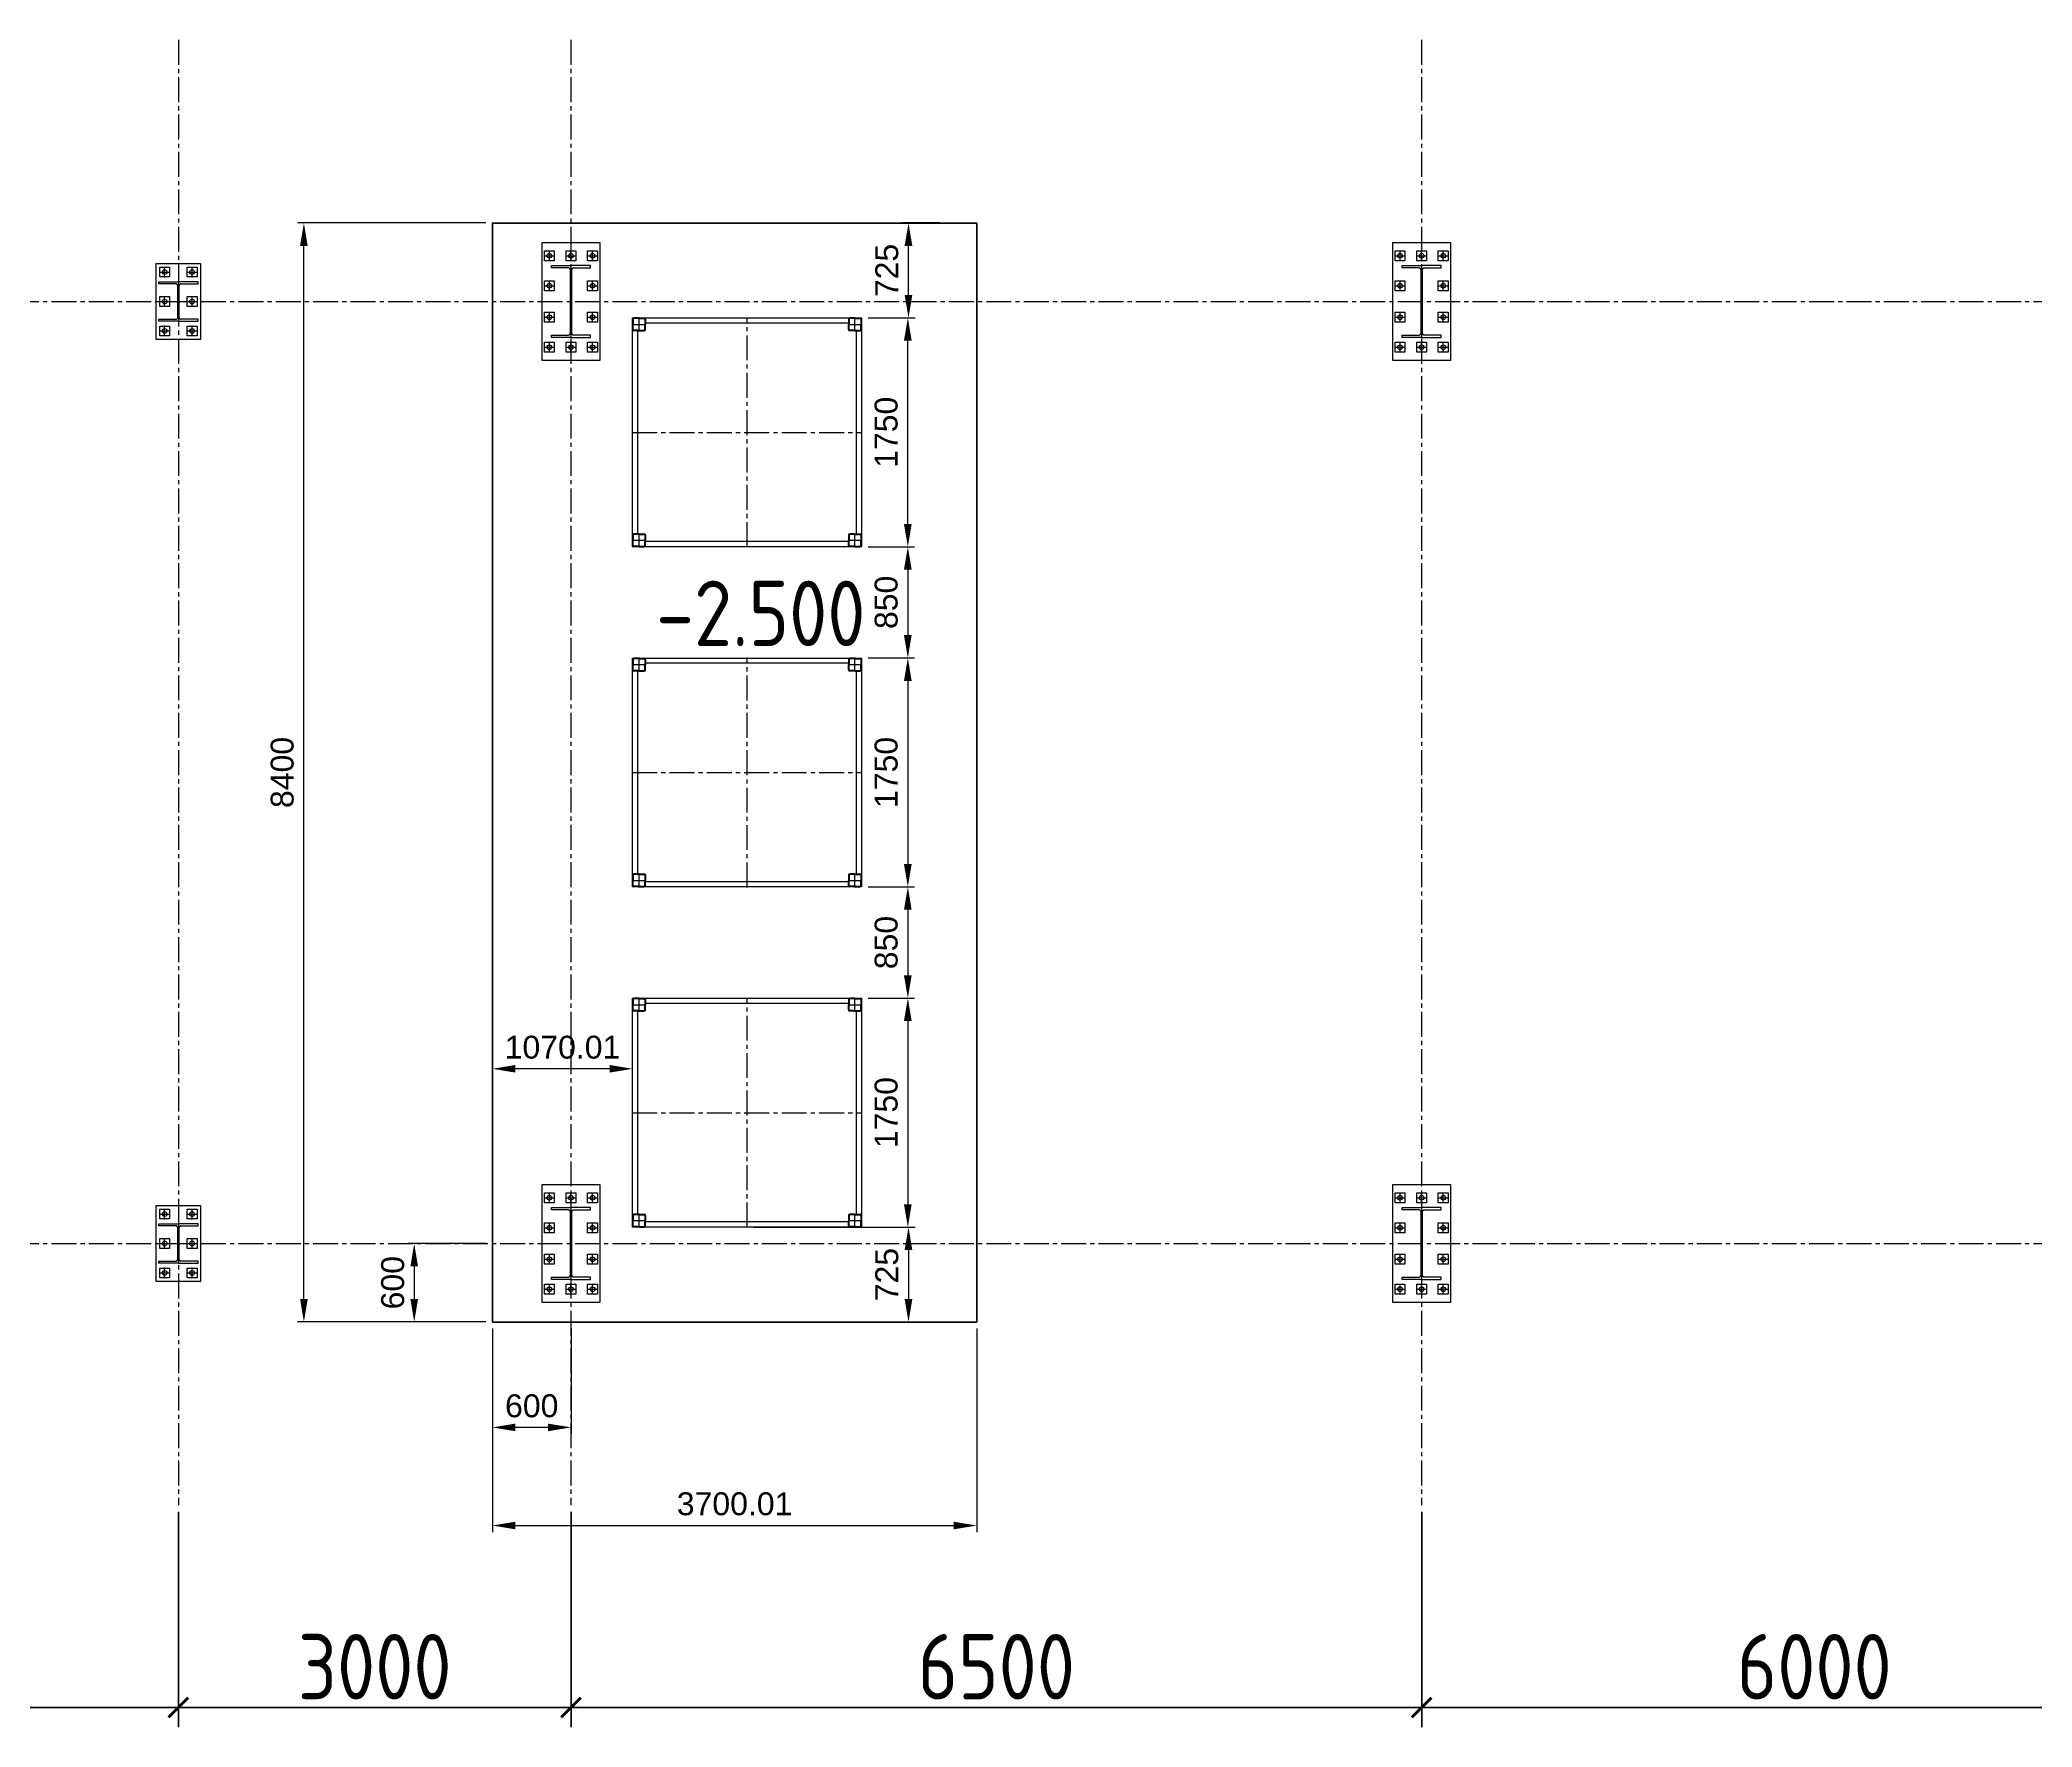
# Model space of a CAD drawing. Header units: millimetres. Extents: x 163705 to 1616509, y 81827 to 302547.
# Drawn here: x 482778 to 498002, y 139363 to 152260 of the extents above; entities that cross this region are included whole.
import ezdxf

# ---------------------------------------------------------------- set-up
doc = ezdxf.new("R2010")
doc.units = ezdxf.units.MM
doc.header["$LTSCALE"] = 10
doc.linetypes.add('CENTER2', pattern=[28.575, 19.05, -3.175, 3.175, -3.175])
for name, color, linetype, lineweight in [('1-中心线', 1, 'CENTER2', 0), ('1-标注', 3, 'Continuous', 0), ('1-设备轮廓', 2, 'Continuous', 18), ('1-钢构', 6, 'Continuous', 0)]:
    doc.layers.add(name, color=color, linetype=linetype, lineweight=lineweight)
doc.styles.add('HZ', font='gbenor.shx', dxfattribs={"bigfont": 'gbcbig.shx'})
doc.styles.get("Standard").update_dxf_attribs({"font": 'arial.ttf'})
doc.dimstyles.new('100$0', dxfattribs={"dimscale": 100, "dimtxt": 5, "dimasz": 1.5, "dimexe": 1.5, "dimexo": 0.5, "dimtad": 1, "dimdec": 0, "dimdsep": 46, "dimtxsty": 'HZ', "dimblk": 'ARCHTICK', "dimcen": 2.5, "dimdle": 1, "dimclrd": 256, "dimclre": 256, "dimadec": 0, "dimazin": 0, "dimtfac": 1, "dimtdec": 0, "dimtmove": 0, "dimatfit": 3, "dimfxl": 0, "dimarcsym": 0})
doc.dimstyles.new('AM_GB50$0', dxfattribs={"dimscale": 50, "dimtxt": 3.5, "dimasz": 3.5, "dimexe": 1, "dimexo": 1, "dimgap": 1.5, "dimtad": 1, "dimdsep": 46, "dimtxsty": 'Standard', "dimcen": 0, "dimclrd": 256, "dimclre": 256, "dimclrt": 2, "dimadec": 0, "dimazin": 2, "dimtp": 0.1, "dimtm": 0.1, "dimtfac": 0.71, "dimtdec": 3, "dimtmove": 0, "dimatfit": 3, "dimfxl": 0, "dimlwd": -1, "dimlwe": -1, "dimarcsym": 0})

# ---------------------------------------------------------------- blocks, each defined once
blk = doc.blocks.new('G$CCDFBE48F')
for p, q in [((24, 515), (106, 515)), ((65, 474), (65, 556)), ((235, 515), (316, 515)), ((275, 474), (275, 556)), ((20, 425), (20, 440)), ((20, 440), (170, 440)), ((152, 425), (20, 425)), ((65, 250), (65, 330)), ((165, 168), (165, 412)), ((170, 443), (170, 137)), ((320, 440), (170, 440)), ((175, 168), (175, 412)), ((188, 425), (320, 425)), ((275, 250), (275, 330)), ((320, 425), (320, 440)), ((20, 140), (20, 155)), ((20, 155), (152, 155)), ((24, 290), (106, 290)), ((320, 155), (188, 155)), ((235, 290), (316, 290)), ((320, 140), (320, 155)), ((170, 140), (20, 140)), ((24, 65), (106, 65)), ((65, 24), (65, 106)), ((170, 140), (320, 140)), ((235, 65), (316, 65)), ((275, 24), (275, 106))]:
    blk.add_line(p, q)
for points in [[(0, 0), (0, 580), (340, 580), (340, 0)], [(28, 478), (28, 552), (102, 552), (102, 478)], [(238, 478), (238, 552), (313, 552), (313, 478)], [(28, 252), (28, 328), (102, 328), (102, 252)], [(238, 252), (238, 328), (313, 328), (313, 252)], [(28, 28), (28, 102), (102, 102), (102, 28)], [(238, 28), (238, 102), (313, 102), (313, 28)]]:
    blk.add_lwpolyline(points, close=True)
for centre in [(65, 515), (275, 515), (65, 290), (275, 290), (65, 65), (275, 65)]:
    blk.add_circle(centre, 18)
for centre, start, end in [((152, 412), 0, 90), ((188, 412), 90, 180), ((152, 168), 270, 0), ((188, 168), 180, 270)]:
    blk.add_arc(centre, 13, start, end)
blk.add_text('HC_SUPERPART', height=0.001).set_placement((170, 140))
blk = doc.blocks.new('G$CFEC4C302')
for p, q in [((14, 800), (95, 800)), ((55, 760), (55, 840)), ((179, 800), (260, 800)), ((220, 760), (220, 840)), ((344, 800), (425, 800)), ((385, 760), (385, 840)), ((55, 530), (55, 610)), ((70, 707), (70, 725)), ((70, 725), (220, 725)), ((202, 707), (70, 707)), ((215, 206), (215, 694)), ((220, 728), (220, 172)), ((370, 725), (220, 725)), ((226, 206), (226, 694)), ((239, 707), (370, 707)), ((370, 707), (370, 725)), ((385, 530), (385, 610)), ((14, 570), (95, 570)), ((344, 570), (425, 570)), ((14, 330), (95, 330)), ((55, 290), (55, 370)), ((344, 330), (425, 330)), ((385, 290), (385, 370)), ((70, 175), (70, 193)), ((70, 193), (202, 193)), ((220, 175), (70, 175)), ((220, 175), (370, 175)), ((370, 193), (239, 193)), ((370, 175), (370, 193)), ((14, 100), (95, 100)), ((55, 60), (55, 140)), ((179, 100), (260, 100)), ((220, 60), (220, 140)), ((344, 100), (425, 100)), ((385, 60), (385, 140))]:
    blk.add_line(p, q)
for points in [[(0, 0), (0, 900), (440, 900), (440, 0)], [(17, 762), (17, 838), (92, 838), (92, 762)], [(182, 762), (182, 838), (257, 838), (257, 762)], [(347, 762), (347, 838), (422, 838), (422, 762)], [(17, 532), (17, 608), (92, 608), (92, 532)], [(347, 532), (347, 608), (422, 608), (422, 532)], [(17, 292), (17, 368), (92, 368), (92, 292)], [(347, 292), (347, 368), (422, 368), (422, 292)], [(17, 62), (17, 138), (92, 138), (92, 62)], [(182, 62), (182, 138), (257, 138), (257, 62)], [(347, 62), (347, 138), (422, 138), (422, 62)]]:
    blk.add_lwpolyline(points, close=True)
for centre in [(55, 800), (220, 800), (385, 800), (55, 570), (385, 570), (55, 330), (385, 330), (55, 100), (220, 100), (385, 100)]:
    blk.add_circle(centre, 18)
for centre, start, end in [((202, 694), 0, 90), ((239, 694), 90, 180), ((202, 206), 270, 0), ((239, 206), 180, 270)]:
    blk.add_arc(centre, 13, start, end)
blk.add_text('HC_SUPERPART', height=0.001).set_placement((220, 175))
blk = doc.blocks.new('_ArchTick')
at = {"const_width": 0.15}
blk.add_lwpolyline([(-0.5, -0.5), (0.5, 0.5)], dxfattribs=at)
blk = doc.blocks.new('*D167')
at = {"layer": '1-标注', "lineweight": -2, "transparency": 16777216}
for p, q in [((478837, 141009), (478837, 139363)), ((483837, 141009), (483837, 139363)), ((478737, 139513), (483937, 139513))]:
    blk.add_line(p, q, dxfattribs=at)
at = {"layer": 'Defpoints', "transparency": 16777216}
for p in [(478837, 141059), (483837, 141059), (483837, 139513)]:
    blk.add_point(p, dxfattribs=at)
at = {"layer": '1-标注', "lineweight": -2, "transparency": 16777216, "xscale": 150, "yscale": 150, "zscale": 150, "rotation": 180}
blk.add_blockref('_ArchTick', (478837, 139513), dxfattribs=at)
at = {"layer": '1-标注', "lineweight": -2, "transparency": 16777216, "xscale": 150, "yscale": 150, "zscale": 150}
blk.add_blockref('_ArchTick', (483837, 139513), dxfattribs=at)
at = {"layer": '1-标注', "transparency": 16777216, "insert": (481337, 139825), "char_height": 500, "attachment_point": 5, "style": 'HZ'}
blk.add_mtext('5000', dxfattribs=at)
blk = doc.blocks.new('*D168')
at = {"layer": '1-标注', "lineweight": -2, "transparency": 16777216}
for p, q in [((483837, 141009), (483837, 139363)), ((486837, 141009), (486837, 139363)), ((483737, 139513), (486937, 139513))]:
    blk.add_line(p, q, dxfattribs=at)
at = {"layer": 'Defpoints', "transparency": 16777216}
for p in [(483837, 141059), (486837, 141059), (486837, 139513)]:
    blk.add_point(p, dxfattribs=at)
at = {"layer": '1-标注', "lineweight": -2, "transparency": 16777216, "xscale": 150, "yscale": 150, "zscale": 150, "rotation": 180}
blk.add_blockref('_ArchTick', (483837, 139513), dxfattribs=at)
at = {"layer": '1-标注', "lineweight": -2, "transparency": 16777216, "xscale": 150, "yscale": 150, "zscale": 150}
blk.add_blockref('_ArchTick', (486837, 139513), dxfattribs=at)
at = {"layer": '1-标注', "transparency": 16777216, "insert": (485337, 139825), "char_height": 500, "attachment_point": 5, "style": 'HZ'}
blk.add_mtext('3000', dxfattribs=at)
blk = doc.blocks.new('*D169')
at = {"layer": '1-标注', "lineweight": -2, "transparency": 16777216}
for p, q in [((486837, 141009), (486837, 139363)), ((493337, 141009), (493337, 139363)), ((486737, 139513), (493437, 139513))]:
    blk.add_line(p, q, dxfattribs=at)
at = {"layer": 'Defpoints', "transparency": 16777216}
for p in [(486837, 141059), (493337, 141059), (493337, 139513)]:
    blk.add_point(p, dxfattribs=at)
at = {"layer": '1-标注', "lineweight": -2, "transparency": 16777216, "xscale": 150, "yscale": 150, "zscale": 150, "rotation": 180}
blk.add_blockref('_ArchTick', (486837, 139513), dxfattribs=at)
at = {"layer": '1-标注', "lineweight": -2, "transparency": 16777216, "xscale": 150, "yscale": 150, "zscale": 150}
blk.add_blockref('_ArchTick', (493337, 139513), dxfattribs=at)
at = {"layer": '1-标注', "transparency": 16777216, "insert": (490087, 139825), "char_height": 500, "attachment_point": 5, "style": 'HZ'}
blk.add_mtext('6500', dxfattribs=at)
blk = doc.blocks.new('*D170')
at = {"layer": '1-标注', "lineweight": -2, "transparency": 16777216}
for p, q in [((493337, 141009), (493337, 139363)), ((499337, 141009), (499337, 139363)), ((493237, 139513), (499437, 139513))]:
    blk.add_line(p, q, dxfattribs=at)
at = {"layer": 'Defpoints', "transparency": 16777216}
for p in [(493337, 141059), (499337, 141059), (499337, 139513)]:
    blk.add_point(p, dxfattribs=at)
at = {"layer": '1-标注', "lineweight": -2, "transparency": 16777216, "xscale": 150, "yscale": 150, "zscale": 150, "rotation": 180}
blk.add_blockref('_ArchTick', (493337, 139513), dxfattribs=at)
at = {"layer": '1-标注', "lineweight": -2, "transparency": 16777216, "xscale": 150, "yscale": 150, "zscale": 150}
blk.add_blockref('_ArchTick', (499337, 139513), dxfattribs=at)
at = {"layer": '1-标注', "transparency": 16777216, "insert": (496337, 139825), "char_height": 500, "attachment_point": 5, "style": 'HZ'}
blk.add_mtext('6000', dxfattribs=at)
blk = doc.blocks.new('*D794')
at = {"layer": '1-标注', "transparency": 16777216}
for p, q in [((486187, 143060), (485589, 143060)), ((485639, 142885), (485639, 142635)), ((486187, 142460), (485589, 142460))]:
    blk.add_line(p, q, dxfattribs=at)
for points in [[(485610, 142885), (485668, 142885), (485639, 143060)], [(485610, 142635), (485668, 142635), (485639, 142460)]]:
    blk.add_solid(points, dxfattribs=at)
at = {"layer": 'Defpoints', "transparency": 16777216}
for p in [(486237, 143060), (485639, 142460), (486237, 142460)]:
    blk.add_point(p, dxfattribs=at)
at = {"layer": '1-标注', "transparency": 16777216, "insert": (485475, 142760), "char_height": 175, "attachment_point": 5, "rotation": 90}
blk.add_mtext('600', dxfattribs=at)
blk = doc.blocks.new('*D795')
at = {"layer": '1-标注', "transparency": 16777216}
for p, q in [((486187, 150860), (484746, 150860)), ((484796, 142635), (484796, 150685)), ((486187, 142460), (484746, 142460))]:
    blk.add_line(p, q, dxfattribs=at)
for points in [[(484767, 150685), (484825, 150685), (484796, 150860)], [(484767, 142635), (484825, 142635), (484796, 142460)]]:
    blk.add_solid(points, dxfattribs=at)
at = {"layer": 'Defpoints', "transparency": 16777216}
for p in [(484796, 150860), (486237, 150860), (486237, 142460)]:
    blk.add_point(p, dxfattribs=at)
at = {"layer": '1-标注', "transparency": 16777216, "insert": (484631, 146660), "char_height": 175, "attachment_point": 5, "rotation": 90}
blk.add_mtext('8400', dxfattribs=at)
blk = doc.blocks.new('*D796')
at = {"layer": '1-标注', "transparency": 16777216}
for p, q in [((486237, 142410), (486237, 141604)), ((486837, 142410), (486837, 141604)), ((486662, 141654), (486412, 141654))]:
    blk.add_line(p, q, dxfattribs=at)
for points in [[(486412, 141683), (486412, 141625), (486237, 141654)], [(486662, 141683), (486662, 141625), (486837, 141654)]]:
    blk.add_solid(points, dxfattribs=at)
at = {"layer": 'Defpoints', "transparency": 16777216}
for p in [(486237, 142460), (486837, 142460), (486237, 141654)]:
    blk.add_point(p, dxfattribs=at)
at = {"layer": '1-标注', "transparency": 16777216, "insert": (486537, 141818), "char_height": 175, "attachment_point": 5}
blk.add_mtext('600', dxfattribs=at)
blk = doc.blocks.new('*D797')
at = {"layer": '1-标注', "transparency": 16777216}
for p, q in [((486237, 142410), (486237, 140854)), ((489937, 142410), (489937, 140854)), ((486412, 140904), (489762, 140904))]:
    blk.add_line(p, q, dxfattribs=at)
for points in [[(486412, 140933), (486412, 140875), (486237, 140904)], [(489762, 140933), (489762, 140875), (489937, 140904)]]:
    blk.add_solid(points, dxfattribs=at)
at = {"layer": 'Defpoints', "transparency": 16777216}
for p in [(486237, 142460), (489937, 142460), (489937, 140904)]:
    blk.add_point(p, dxfattribs=at)
at = {"layer": '1-标注', "transparency": 16777216, "insert": (488087, 141069), "char_height": 175, "attachment_point": 5}
blk.add_mtext('3700.01', dxfattribs=at)
blk = doc.blocks.new('G$CCFF6A2D1')
for p, q in [((0, 53), (106, 53)), ((3, 93), (3, 53)), ((3, 13), (3, 53)), ((8, 93), (8, 53)), ((8, 13), (8, 53)), ((53, 103), (13, 103)), ((53, 98), (13, 98)), ((53, 8), (13, 8)), ((53, 3), (13, 3)), ((53, 0), (53, 106)), ((53, 103), (93, 103)), ((53, 98), (93, 98)), ((53, 8), (93, 8)), ((53, 3), (93, 3)), ((98, 93), (98, 53)), ((98, 13), (98, 53)), ((103, 93), (103, 53)), ((103, 13), (103, 53))]:
    blk.add_line(p, q)
for centre, radius, start, end in [((13, 93), 10, 90, 180), ((13, 13), 10, 180, 270), ((13, 93), 5, 90, 180), ((13, 13), 5, 180, 270), ((93, 93), 10, 0, 90), ((93, 93), 5, 0, 90), ((93, 13), 5, 270, 0), ((93, 13), 10, 270, 0)]:
    blk.add_arc(centre, radius, start, end)
blk.add_text('HC_SUPERPART', height=0.001).set_placement((53, 53))
blk = doc.blocks.new('G$CB724F952')
blk.add_lwpolyline([(3, 3), (3, 1753), (1753, 1753), (1753, 3)], close=True)
for points in [[(1653, 1713), (103, 1713)], [(43, 103), (43, 1653)], [(1713, 1653), (1713, 103)], [(1653, 43), (103, 43)]]:
    blk.add_lwpolyline(points)
at = {"layer": '1-中心线'}
for p, q in [((878, 0), (878, 1756)), ((0, 878), (1756, 878))]:
    blk.add_line(p, q, dxfattribs=at)
for p in [(0, 1650), (1650, 1650), (0, 0), (1650, 0)]:
    blk.add_blockref('G$CCFF6A2D1', p)
blk = doc.blocks.new('*D798')
at = {"layer": '1-标注', "transparency": 16777216}
for p, q in [((488232, 143185), (489466, 143185)), ((489416, 143010), (489416, 142635)), ((488237, 142460), (489466, 142460))]:
    blk.add_line(p, q, dxfattribs=at)
for points in [[(489386, 143010), (489445, 143010), (489416, 143185)], [(489386, 142635), (489445, 142635), (489416, 142460)]]:
    blk.add_solid(points, dxfattribs=at)
at = {"layer": 'Defpoints', "transparency": 16777216}
for p in [(488182, 143185), (488187, 142460), (489416, 142460)]:
    blk.add_point(p, dxfattribs=at)
at = {"layer": '1-标注', "transparency": 16777216, "insert": (489251, 142822), "char_height": 175, "attachment_point": 5, "rotation": 90}
blk.add_mtext('725', dxfattribs=at)
blk = doc.blocks.new('*D799')
at = {"layer": '1-标注', "transparency": 16777216}
for p, q in [((486237, 144110), (486237, 144445)), ((487132, 144395), (486412, 144395)), ((487307, 144110), (487307, 144445))]:
    blk.add_line(p, q, dxfattribs=at)
for points in [[(486412, 144424), (486412, 144366), (486237, 144395)], [(487132, 144424), (487132, 144366), (487307, 144395)]]:
    blk.add_solid(points, dxfattribs=at)
at = {"layer": 'Defpoints', "transparency": 16777216}
for p in [(486237, 144395), (486237, 144060), (487307, 144060)]:
    blk.add_point(p, dxfattribs=at)
at = {"layer": '1-标注', "transparency": 16777216, "insert": (486772, 144559), "char_height": 175, "attachment_point": 5}
blk.add_mtext('1070.01', dxfattribs=at)
blk = doc.blocks.new('*D800')
at = {"layer": '1-标注', "transparency": 16777216}
for p, q in [((489107, 148385), (489461, 148385)), ((489411, 148210), (489411, 147710)), ((489107, 147535), (489461, 147535))]:
    blk.add_line(p, q, dxfattribs=at)
for points in [[(489381, 148210), (489440, 148210), (489411, 148385)], [(489381, 147710), (489440, 147710), (489411, 147535)]]:
    blk.add_solid(points, dxfattribs=at)
at = {"layer": 'Defpoints', "transparency": 16777216}
for p in [(489057, 148385), (489057, 147535), (489411, 147535)]:
    blk.add_point(p, dxfattribs=at)
at = {"layer": '1-标注', "transparency": 16777216, "insert": (489246, 147960), "char_height": 175, "attachment_point": 5, "rotation": 90}
blk.add_mtext('850', dxfattribs=at)
blk = doc.blocks.new('*D813')
at = {"layer": '1-标注', "transparency": 16777216}
for p, q in [((489107, 150135), (489461, 150135)), ((489411, 148560), (489411, 149960)), ((489107, 148385), (489461, 148385))]:
    blk.add_line(p, q, dxfattribs=at)
for points in [[(489381, 149960), (489440, 149960), (489411, 150135)], [(489381, 148560), (489440, 148560), (489411, 148385)]]:
    blk.add_solid(points, dxfattribs=at)
at = {"layer": 'Defpoints', "transparency": 16777216}
for p in [(489057, 150135), (489411, 150135), (489057, 148385)]:
    blk.add_point(p, dxfattribs=at)
at = {"layer": '1-标注', "transparency": 16777216, "insert": (489246, 149260), "char_height": 175, "attachment_point": 5, "rotation": 90}
blk.add_mtext('1750', dxfattribs=at)
blk = doc.blocks.new('*D814')
at = {"layer": '1-标注', "transparency": 16777216}
for p, q in [((489655, 150860), (489366, 150860)), ((489416, 150310), (489416, 150685)), ((489107, 150135), (489466, 150135))]:
    blk.add_line(p, q, dxfattribs=at)
for points in [[(489386, 150685), (489445, 150685), (489416, 150860)], [(489386, 150310), (489445, 150310), (489416, 150135)]]:
    blk.add_solid(points, dxfattribs=at)
at = {"layer": 'Defpoints', "transparency": 16777216}
for p in [(489416, 150860), (489705, 150860), (489057, 150135)]:
    blk.add_point(p, dxfattribs=at)
at = {"layer": '1-标注', "transparency": 16777216, "insert": (489251, 150497), "char_height": 175, "attachment_point": 5, "rotation": 90}
blk.add_mtext('725', dxfattribs=at)
blk = doc.blocks.new('*D815')
at = {"layer": '1-标注', "transparency": 16777216}
for p, q in [((489107, 147535), (489461, 147535)), ((489411, 147360), (489411, 145960)), ((489107, 145785), (489461, 145785))]:
    blk.add_line(p, q, dxfattribs=at)
for points in [[(489381, 147360), (489440, 147360), (489411, 147535)], [(489381, 145960), (489440, 145960), (489411, 145785)]]:
    blk.add_solid(points, dxfattribs=at)
at = {"layer": 'Defpoints', "transparency": 16777216}
for p in [(489057, 147535), (489057, 145785), (489411, 145785)]:
    blk.add_point(p, dxfattribs=at)
at = {"layer": '1-标注', "transparency": 16777216, "insert": (489246, 146660), "char_height": 175, "attachment_point": 5, "rotation": 90}
blk.add_mtext('1750', dxfattribs=at)
blk = doc.blocks.new('*D816')
at = {"layer": '1-标注', "transparency": 16777216}
for p, q in [((489107, 145785), (489461, 145785)), ((489411, 145610), (489411, 145110)), ((489107, 144935), (489461, 144935))]:
    blk.add_line(p, q, dxfattribs=at)
for points in [[(489381, 145610), (489440, 145610), (489411, 145785)], [(489381, 145110), (489440, 145110), (489411, 144935)]]:
    blk.add_solid(points, dxfattribs=at)
at = {"layer": 'Defpoints', "transparency": 16777216}
for p in [(489057, 145785), (489057, 144935), (489411, 144935)]:
    blk.add_point(p, dxfattribs=at)
at = {"layer": '1-标注', "transparency": 16777216, "insert": (489246, 145360), "char_height": 175, "attachment_point": 5, "rotation": 90}
blk.add_mtext('850', dxfattribs=at)
blk = doc.blocks.new('*D817')
at = {"layer": '1-标注', "transparency": 16777216}
for p, q in [((489107, 144935), (489461, 144935)), ((489411, 144760), (489411, 143360)), ((489107, 143185), (489461, 143185))]:
    blk.add_line(p, q, dxfattribs=at)
for points in [[(489381, 144760), (489440, 144760), (489411, 144935)], [(489381, 143360), (489440, 143360), (489411, 143185)]]:
    blk.add_solid(points, dxfattribs=at)
at = {"layer": 'Defpoints', "transparency": 16777216}
for p in [(489057, 144935), (489057, 143185), (489411, 143185)]:
    blk.add_point(p, dxfattribs=at)
at = {"layer": '1-标注', "transparency": 16777216, "insert": (489246, 144060), "char_height": 175, "attachment_point": 5, "rotation": 90}
blk.add_mtext('1750', dxfattribs=at)

msp = doc.modelspace()

# ---------------------------------------------------------------- linework, layer by layer
msp.add_lwpolyline([(486236.946, 142459.632), (486236.946, 150859.632), (489936.952, 150859.632), (489936.952, 142459.632)], close=True)
at = {"layer": '1-中心线'}
for p, q in [((483836.946, 152259.738), (483836.946, 141059.499)), ((486836.946, 152259.738), (486836.946, 141059.499)), ((493336.946, 152259.738), (493336.946, 141059.499)), ((455720.795, 150259.632), (534337.221, 150259.632)), ((455720.795, 143059.632), (534347.221, 143059.632))]:
    msp.add_line(p, q, dxfattribs=at)

# ---------------------------------------------------------------- block references
at = {"layer": '1-设备轮廓'}
for p in [(487303.946, 148381.631), (487303.946, 145781.633), (487303.957, 143181.633)]:
    msp.add_blockref('G$CB724F952', p, dxfattribs=at)
at = {"layer": '1-钢构'}
for name, p in [('G$CFEC4C302', (486616.946, 149809.632)), ('G$CFEC4C302', (493116.946, 149809.632)), ('G$CCDFBE48F', (483666.946, 149969.632)), ('G$CFEC4C302', (486616.946, 142609.632)), ('G$CFEC4C302', (493116.946, 142609.632)), ('G$CCDFBE48F', (483666.946, 142769.632))]:
    msp.add_blockref(name, p, dxfattribs=at)

# ---------------------------------------------------------------- texts
at = {"layer": '1-设备轮廓', "insert": (487486.961, 148125.762), "char_height": 500, "width": 950.69162, "attachment_point": 1, "style": 'HZ'}
msp.add_mtext('-2.500', dxfattribs=at)

# ---------------------------------------------------------------- dimensions: what is measured, and where the dimension line sits
at = {"layer": '1-标注'}
for base, p1, p2, picture, middle in [((484795.834, 150859.632), (486236.946, 142459.632), (486236.946, 150859.632), '*D795', (484631.484, 146659.632)), ((489415.596, 150859.632), (489056.946, 150134.631), (489704.64, 150859.632), '*D814', (489251.246, 150497.131)), ((489410.596, 150134.631), (489056.946, 148384.631), (489056.946, 150134.631), '*D813', (489246.246, 149259.631)), ((489410.596, 147534.633), (489056.946, 148384.631), (489056.946, 147534.633), '*D800', (489246.246, 147959.632)), ((489410.596, 145784.633), (489056.946, 147534.633), (489056.946, 145784.633), '*D815', (489246.246, 146659.633)), ((489410.596, 144934.633), (489056.946, 145784.633), (489056.957, 144934.633), '*D816', (489246.246, 145359.633)), ((489410.596, 143184.633), (489056.957, 144934.633), (489056.957, 143184.633), '*D817', (489246.246, 144059.633)), ((489415.596, 142459.632), (488181.957, 143184.633), (488186.957, 142459.632), '*D798', (489251.246, 142822.132)), ((485639.248, 142459.632), (486236.946, 143059.632), (486236.946, 142459.632), '*D794', (485474.898, 142759.632))]:
    dim = msp.add_linear_dim(base=base, p1=p1, p2=p2, angle=90, dimstyle='AM_GB50$0', override={"dimtmove": 1}, dxfattribs=at)
    dim.commit()
    dim.dimension.update_dxf_attribs({"geometry": picture, "text_midpoint": middle})
for base, p1, p2, dimstyle, override, picture, middle in [((486236.946, 144394.792), (487306.957, 144059.633), (486236.946, 144059.633), 'AM_GB50$0', {"dimtmove": 1}, '*D799', (486771.952, 144559.142)), ((486236.946, 141654.094), (486836.946, 142459.632), (486236.946, 142459.632), 'AM_GB50$0', {"dimtmove": 1}, '*D796', (486536.946, 141818.444)), ((489936.952, 140904.331), (486236.946, 142459.632), (489936.952, 142459.632), 'AM_GB50$0', {"dimtmove": 1}, '*D797', (488086.949, 141068.741)), ((483836.946, 139512.793), (478836.946, 141059.499), (483836.946, 141059.499), '100$0', {"dimtol": 0, "dimlim": 0, "dimtdec": 8, "dimtix": 1}, '*D167', (481336.946, 139825.293)), ((486836.946, 139512.793), (483836.946, 141059.499), (486836.946, 141059.499), '100$0', {"dimtol": 0, "dimlim": 0, "dimtdec": 8, "dimtix": 1}, '*D168', (485336.946, 139825.293)), ((493336.946, 139512.793), (486836.946, 141059.499), (493336.946, 141059.499), '100$0', {"dimtol": 0, "dimlim": 0, "dimtdec": 8, "dimtix": 1}, '*D169', (490086.946, 139825.293)), ((499336.946, 139512.793), (493336.946, 141059.499), (499336.946, 141059.499), '100$0', {"dimtol": 0, "dimlim": 0, "dimtdec": 8, "dimtix": 1}, '*D170', (496336.946, 139825.293))]:
    dim = msp.add_linear_dim(base=base, p1=p1, p2=p2, dimstyle=dimstyle, override=override, dxfattribs=at)
    dim.commit()
    dim.dimension.update_dxf_attribs({"geometry": picture, "text_midpoint": middle})

doc.saveas('drawing.dxf')
